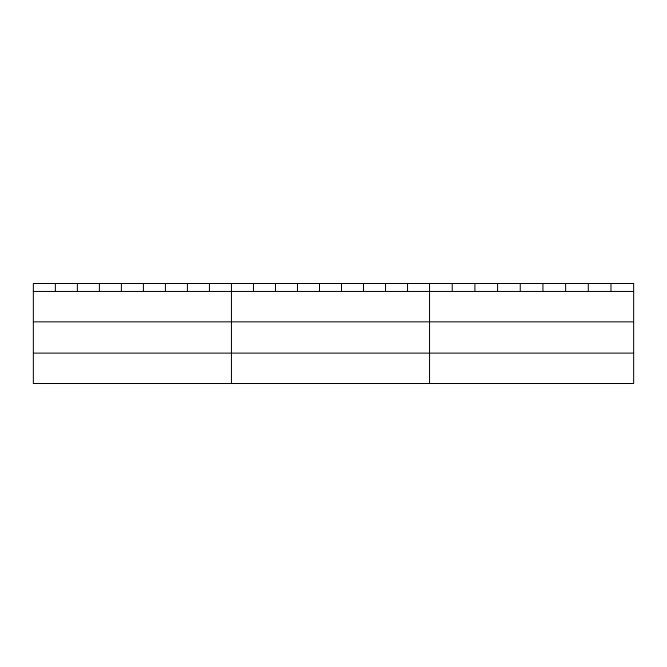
<?xml version="1.0" encoding="UTF-8"?>
<svg xmlns="http://www.w3.org/2000/svg" width="667" height="667" viewBox="0 0 667 667"><rect width="100%" height="100%" fill="white"/><g stroke="black" fill="none" stroke-linecap="round" stroke-linejoin="round"><path stroke-width="1" d="M33.35 291.454L633.65 291.454M33.35 321.836L633.65 321.836M33.35 353.126L633.65 353.126M610.972 283.492L610.972 291.454M588.294 283.492L588.294 291.454M565.616 283.492L565.616 291.454M542.938 283.492L542.938 291.454M520.26 283.492L520.26 291.454M497.582 283.492L497.582 291.454M474.904 283.492L474.904 291.454M452.226 283.492L452.226 291.454M429.548 283.492L429.548 383.508M407.537 283.492L407.537 291.454M385.526 283.492L385.526 291.454M363.515 283.492L363.515 291.454M341.504 283.492L341.504 291.454M319.493 283.492L319.493 291.454M297.482 283.492L297.482 291.454M275.471 283.492L275.471 291.454M253.46 283.492L253.46 291.454M231.449 283.492L231.449 383.508M209.438 283.492L209.438 291.454M187.427 283.492L187.427 291.454M165.416 283.492L165.416 291.454M143.405 283.492L143.405 291.454M121.394 283.492L121.394 291.454M99.383 283.492L99.383 291.454M77.372 283.492L77.372 291.454M55.361 283.492L55.361 291.454M633.65 283.492L33.35 283.492L33.35 383.508L633.65 383.508L633.65 283.492"/></g></svg>
